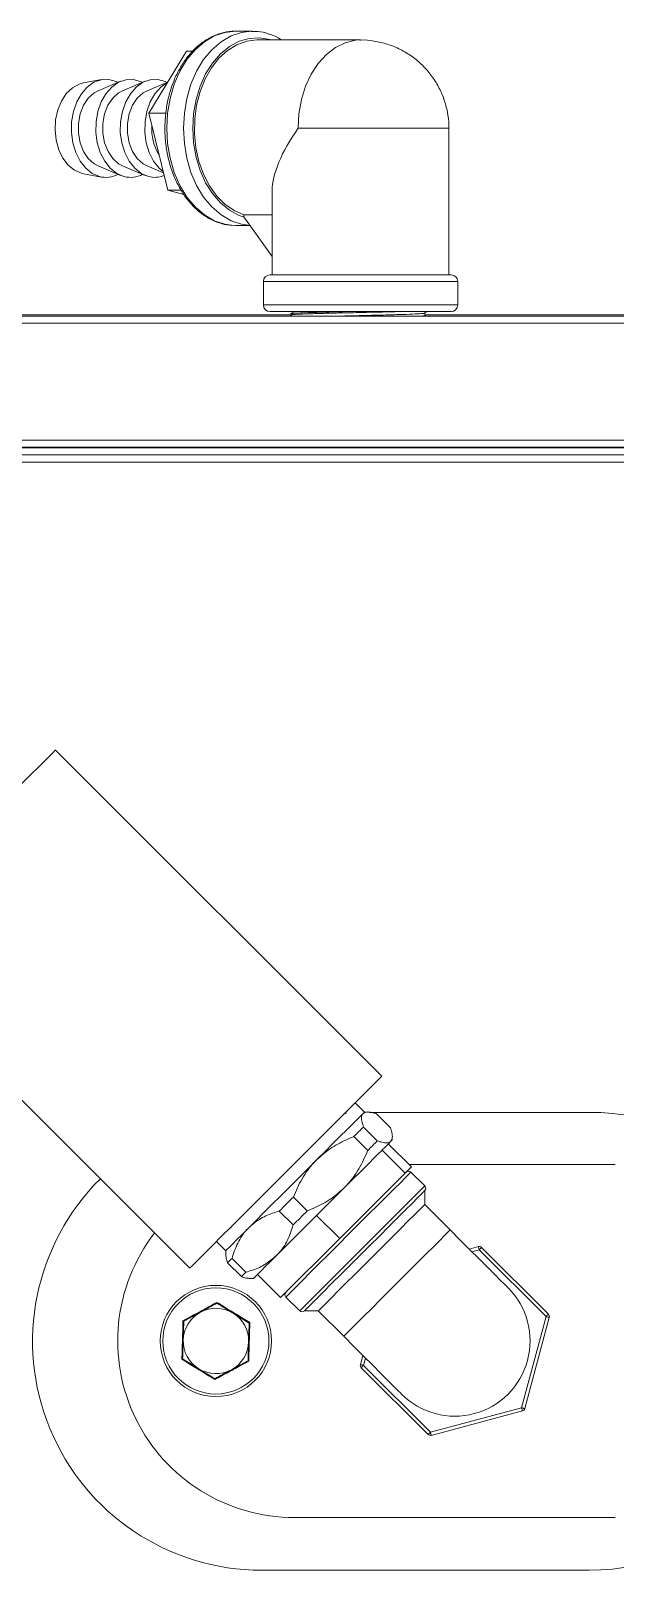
# Model space of a CAD drawing. Header units: millimetres. Extents: x 1650 to 6065, y 324 to 3836.
# Drawn here: x 3308.49 to 3317.42, y 2748.14 to 2771.67 of the extents above; entities that cross this region are included whole.
import ezdxf

# ---------------------------------------------------------------- set-up
doc = ezdxf.new("R2010")
doc.units = ezdxf.units.MM

# ---------------------------------------------------------------- blocks, each defined once
blk = doc.blocks.new('A$C67844AE1')
at = {"color": 1, "linetype": 'Continuous', "lineweight": 0}
for p, q in [((83.64, 131.955), (83.386, 131.955)), ((83.626, 131.955), (83.64, 131.955)), ((85.295, 131.821), (83.711, 131.821)), ((82.058, 130.704), (82.635, 131.651)), ((82.733, 131.651), (82.635, 131.651)), ((81.339, 131.215), (81.061, 131.165)), ((81.629, 131.19), (81.285, 131.046)), ((82.004, 131.19), (81.66, 131.046)), ((82.345, 131.176), (82.034, 131.046)), ((82.349, 129.524), (82.058, 130.704)), ((82.321, 130.704), (82.058, 130.704)), ((86.645, 130.471), (84.34, 130.471)), ((86.645, 128.231), (86.645, 130.471)), ((81.061, 129.776), (81.339, 129.726)), ((81.285, 129.895), (81.629, 129.751)), ((81.66, 129.895), (82.004, 129.751)), ((82.034, 129.895), (82.283, 129.791)), ((82.556, 129.524), (82.349, 129.524)), ((82.595, 129.458), (82.349, 129.524)), ((83.945, 129.516), (83.945, 128.231)), ((83.325, 128.988), (83.386, 128.986)), ((83.386, 128.986), (83.608, 128.986)), ((83.513, 129.15), (83.945, 129.15)), ((83.513, 129.12), (83.513, 129.15)), ((83.945, 128.51), (83.513, 129.12)), ((83.81, 128.131), (83.81, 127.77)), ((84.245, 128.131), (83.81, 128.131)), ((83.91, 128.231), (84.315, 128.231)), ((86.78, 128.131), (84.245, 128.131)), ((84.315, 128.231), (86.68, 128.231)), ((86.78, 127.77), (86.78, 128.131)), ((74.728, 127.617), (84.239, 127.617)), ((90.972, 127.601), (74.744, 127.601)), ((83.81, 127.77), (86.78, 127.77)), ((86.68, 127.671), (83.91, 127.671)), ((84.23, 127.636), (84.23, 127.617)), ((84.23, 127.616), (84.257, 127.601)), ((86.279, 127.608), (86.279, 127.645)), ((86.279, 127.617), (95.047, 127.617)), ((86.291, 127.601), (86.279, 127.608)), ((90.972, 127.491), (74.854, 127.491)), ((90.972, 125.706), (74.8, 125.706)), ((97.19, 125.596), (74.91, 125.596)), ((74.92, 125.586), (97.19, 125.586)), ((75.028, 125.478), (98.678, 125.478)), ((98.675, 125.368), (75.138, 125.368)), ((85.621, 115.981), (80.636, 120.966)), ((77.701, 118.032), (82.687, 113.047)), ((85.356, 115.433), (85.214, 115.574)), ((85.079, 115.415), (85.047, 115.407)), ((85.403, 115.433), (85.356, 115.433)), ((88.785, 115.428), (85.429, 115.428)), ((85.54, 115.405), (85.752, 115.193)), ((85.55, 114.991), (85.338, 115.203)), ((85.192, 115.057), (85.404, 114.845)), ((85.542, 114.771), (85.623, 114.852)), ((85.623, 114.852), (85.631, 114.859)), ((85.623, 114.852), (85.976, 114.498)), ((85.718, 114.947), (86.072, 114.593)), ((85.78, 115.009), (85.78, 115.056)), ((89.185, 114.633), (86.032, 114.633)), ((84.978, 113.499), (85.976, 114.498)), ((85.976, 114.498), (86.072, 114.593)), ((86.275, 114.302), (86.063, 114.514)), ((86.275, 114.019), (86.275, 114.231)), ((84.054, 113.919), (84.266, 113.706)), ((84.48, 113.92), (84.268, 114.133)), ((84.624, 113.853), (84.705, 113.933)), ((86.664, 113.63), (86.275, 114.019)), ((84.551, 113.78), (84.624, 113.853)), ((84.624, 113.853), (84.978, 113.499)), ((83.093, 113.453), (83.235, 113.312)), ((83.298, 113.658), (83.318, 113.664)), ((84.074, 112.596), (84.978, 113.499)), ((83.235, 113.312), (83.235, 113.265)), ((83.543, 112.984), (83.331, 113.196)), ((86.956, 113.338), (87.095, 113.375)), ((87.108, 113.327), (86.997, 113.297)), ((88.129, 112.306), (87.108, 113.327)), ((87.144, 113.362), (88.164, 112.342)), ((83.263, 113.128), (83.475, 112.916)), ((83.721, 112.949), (83.794, 113.022)), ((83.612, 112.887), (83.659, 112.887)), ((83.721, 112.949), (84.074, 112.596)), ((84.154, 112.605), (84.366, 112.392)), ((83.593, 112.207), (83.347, 112.358)), ((84.437, 112.392), (84.649, 112.392)), ((84.649, 112.392), (85.038, 112.004)), ((87.755, 110.912), (88.129, 112.306)), ((88.177, 112.293), (87.804, 110.899)), ((82.593, 112.236), (82.585, 111.947)), ((83.576, 111.63), (83.585, 111.918)), ((82.577, 111.659), (82.822, 111.507)), ((85.292, 111.572), (85.33, 111.712)), ((85.37, 111.671), (85.341, 111.559)), ((85.341, 111.559), (86.361, 110.539)), ((86.326, 110.503), (85.305, 111.524)), ((86.361, 110.539), (87.755, 110.912)), ((87.768, 110.864), (86.374, 110.49)), ((84.285, 109.233), (89.185, 109.233)), ((83.785, 108.428), (88.785, 108.428))]:
    blk.add_line(p, q, dxfattribs=at)
at = {"color": 1, "linetype": 'Continuous', "lineweight": 0, "flags": 128}
for points in [[(83.386, 131.955), (83.221, 131.937), (83.061, 131.883), (82.909, 131.794), (82.768, 131.672), (82.643, 131.521), (82.536, 131.343), (82.45, 131.145), (82.387, 130.929), (82.348, 130.703), (82.335, 130.471), (82.348, 130.238), (82.387, 130.012), (82.45, 129.796), (82.536, 129.598), (82.643, 129.42), (82.768, 129.269), (82.909, 129.147), (83.061, 129.058), (83.221, 129.004), (83.325, 128.988)], [(82.59, 130.471), (82.603, 130.703), (82.641, 130.929), (82.704, 131.145), (82.791, 131.343), (82.898, 131.521), (83.023, 131.672), (83.163, 131.794), (83.316, 131.883), (83.476, 131.937), (83.626, 131.955)], [(83.93, 131.821), (83.907, 131.828), (83.75, 131.854), (83.593, 131.845), (83.438, 131.801), (83.291, 131.722), (83.154, 131.61), (83.032, 131.469), (82.928, 131.303), (82.844, 131.114), (82.782, 130.909), (82.744, 130.693), (82.731, 130.471)], [(83.711, 131.821), (83.556, 131.803), (83.405, 131.749), (83.263, 131.662), (83.132, 131.544), (83.016, 131.397), (82.919, 131.225), (82.843, 131.034), (82.79, 130.827), (82.761, 130.611), (82.758, 130.392), (82.78, 130.174), (82.826, 129.964), (82.896, 129.768), (82.987, 129.59), (83.098, 129.436), (83.224, 129.309), (83.364, 129.213), (83.513, 129.15)], [(84.34, 130.471), (84.353, 130.693), (84.392, 130.909), (84.455, 131.113), (84.541, 131.3), (84.648, 131.464), (84.773, 131.601), (84.911, 131.707), (85.06, 131.779), (85.216, 131.816), (85.295, 131.821)], [(81.061, 129.776), (81.03, 129.783), (80.924, 129.829), (80.828, 129.908), (80.747, 130.015), (80.685, 130.144), (80.645, 130.29), (80.628, 130.445), (80.637, 130.601), (80.669, 130.751), (80.725, 130.887), (80.8, 131.002), (80.892, 131.09), (80.995, 131.147), (81.061, 131.165)], [(81.306, 129.734), (81.197, 129.781), (81.097, 129.861), (81.011, 129.969), (80.944, 130.1), (80.899, 130.249), (80.877, 130.409), (80.88, 130.571), (80.908, 130.728), (80.958, 130.874), (81.03, 131), (81.119, 131.102), (81.222, 131.174), (81.333, 131.214), (81.448, 131.218), (81.561, 131.188), (81.591, 131.173)], [(81.681, 129.734), (81.571, 129.781), (81.471, 129.861), (81.386, 129.969), (81.318, 130.1), (81.273, 130.249), (81.251, 130.409), (81.254, 130.571), (81.282, 130.728), (81.333, 130.874), (81.404, 131), (81.494, 131.102), (81.596, 131.174), (81.707, 131.214), (81.822, 131.218), (81.935, 131.188), (81.965, 131.173)], [(82.055, 129.734), (81.945, 129.781), (81.845, 129.861), (81.76, 129.969), (81.693, 130.1), (81.647, 130.249), (81.625, 130.409), (81.628, 130.571), (81.656, 130.728), (81.707, 130.874), (81.778, 131), (81.868, 131.102), (81.97, 131.174), (82.082, 131.214), (82.196, 131.218), (82.309, 131.188), (82.339, 131.173)], [(82.278, 129.809), (82.219, 129.861), (82.134, 129.969), (82.067, 130.1), (82.021, 130.249), (82, 130.409), (82.003, 130.571), (82.03, 130.728), (82.081, 130.874), (82.153, 131), (82.242, 131.102), (82.344, 131.174)], [(81.285, 129.895), (81.225, 129.928), (81.135, 130.008), (81.062, 130.118), (81.011, 130.249), (80.985, 130.395), (80.985, 130.546), (81.011, 130.691), (81.062, 130.823), (81.135, 130.933), (81.225, 131.013), (81.285, 131.046)], [(81.66, 129.895), (81.599, 129.928), (81.509, 130.008), (81.437, 130.118), (81.385, 130.249), (81.359, 130.395), (81.359, 130.546), (81.385, 130.691), (81.436, 130.823), (81.509, 130.933), (81.599, 131.013), (81.66, 131.046)], [(82.034, 129.895), (81.973, 129.928), (81.884, 130.008), (81.811, 130.118), (81.76, 130.249), (81.733, 130.395), (81.733, 130.546), (81.759, 130.691), (81.811, 130.823), (81.883, 130.933), (81.973, 131.013), (82.034, 131.046)], [(83.608, 128.986), (83.476, 129.004), (83.316, 129.058), (83.163, 129.147), (83.023, 129.269), (82.898, 129.42), (82.791, 129.598), (82.704, 129.796), (82.641, 130.012), (82.603, 130.238), (82.59, 130.471)], [(82.731, 130.471), (82.744, 130.248), (82.782, 130.032), (82.844, 129.827), (82.928, 129.638), (83.032, 129.472), (83.154, 129.331), (83.291, 129.219), (83.438, 129.14), (83.518, 129.112)], [(80.636, 120.966), (80.631, 120.962), (80.604, 120.934), (80.552, 120.882), (80.476, 120.807), (80.378, 120.709), (80.26, 120.59), (80.122, 120.453), (79.969, 120.299), (79.801, 120.131), (79.623, 119.953), (79.437, 119.767), (79.246, 119.577), (79.055, 119.385), (78.865, 119.195)], [(85.621, 115.981), (85.617, 115.977), (85.589, 115.949), (85.537, 115.897), (85.462, 115.822), (85.364, 115.724), (85.245, 115.605), (85.107, 115.467), (84.954, 115.314), (84.786, 115.146), (84.608, 114.968), (84.422, 114.782), (84.232, 114.592), (84.04, 114.4), (83.85, 114.21)], [(85.333, 115.41), (85.295, 115.372), (85.241, 115.318), (85.17, 115.247), (85.084, 115.161), (84.985, 115.062), (84.873, 114.951), (84.752, 114.83), (84.624, 114.701)], [(85.356, 115.433), (85.353, 115.43), (85.333, 115.41)], [(85.192, 115.057), (85.212, 115.077), (85.231, 115.096), (85.25, 115.115), (85.269, 115.134), (85.287, 115.152), (85.304, 115.17), (85.322, 115.187), (85.338, 115.203)], [(85.404, 114.845), (85.424, 114.865), (85.443, 114.884), (85.462, 114.903), (85.481, 114.922), (85.499, 114.94), (85.517, 114.957), (85.534, 114.974), (85.55, 114.991)], [(85.631, 114.859), (85.665, 114.893), (85.72, 114.948), (85.757, 114.986)], [(85.757, 114.986), (85.777, 115.006), (85.78, 115.009)], [(84.624, 114.701), (84.489, 114.566), (84.351, 114.429), (84.213, 114.29), (84.075, 114.153), (83.942, 114.019), (83.814, 113.891), (83.695, 113.772), (83.586, 113.663)], [(85.048, 114.277), (85.177, 114.405), (85.298, 114.526), (85.409, 114.637), (85.508, 114.737), (85.542, 114.771)], [(86.063, 114.514), (86.06, 114.511), (86.034, 114.485), (85.983, 114.433), (85.908, 114.358), (85.811, 114.262), (85.695, 114.146), (85.563, 114.014), (85.418, 113.869), (85.265, 113.716), (85.108, 113.559)], [(83.85, 114.21), (83.665, 114.025), (83.489, 113.849), (83.324, 113.684), (83.173, 113.533), (83.039, 113.399), (82.924, 113.284), (82.83, 113.19), (82.759, 113.119), (82.711, 113.071), (82.689, 113.049), (82.687, 113.047)], [(84.366, 112.392), (84.379, 112.405), (84.418, 112.444), (84.481, 112.508), (84.567, 112.594), (84.674, 112.701), (84.798, 112.825), (84.937, 112.964), (85.086, 113.113), (85.242, 113.268), (85.399, 113.426), (85.555, 113.581), (85.704, 113.731), (85.843, 113.869), (85.967, 113.994), (86.074, 114.1), (86.16, 114.187), (86.223, 114.25), (86.262, 114.289), (86.275, 114.302), (86.275, 114.302)], [(84.437, 112.392), (84.449, 112.405), (84.486, 112.442), (84.547, 112.503), (84.63, 112.586), (84.733, 112.689), (84.853, 112.809), (84.987, 112.942), (85.13, 113.086), (85.28, 113.236), (85.432, 113.388), (85.582, 113.537), (85.725, 113.681), (85.859, 113.814), (85.978, 113.934), (86.081, 114.037), (86.164, 114.12), (86.225, 114.181), (86.263, 114.218), (86.275, 114.231), (86.275, 114.231)], [(84.705, 113.933), (84.776, 114.004), (84.913, 114.142), (85.048, 114.277)], [(84.054, 113.919), (84.08, 113.945), (84.106, 113.971), (84.133, 113.998), (84.159, 114.024), (84.186, 114.051), (84.213, 114.078), (84.24, 114.105), (84.268, 114.133)], [(84.266, 113.706), (84.292, 113.733), (84.318, 113.759), (84.345, 113.786), (84.372, 113.812), (84.398, 113.839), (84.425, 113.866), (84.453, 113.893), (84.48, 113.92)], [(86.275, 114.019), (86.272, 114.016), (86.246, 113.99), (86.195, 113.938), (86.12, 113.863), (86.024, 113.768), (85.91, 113.654), (85.782, 113.525), (85.643, 113.387), (85.498, 113.242), (85.353, 113.096), (85.211, 112.954), (85.077, 112.82), (84.955, 112.699), (84.85, 112.593), (84.764, 112.508), (84.701, 112.444), (84.662, 112.406), (84.649, 112.392)], [(84.01, 113.239), (84.119, 113.348), (84.239, 113.467), (84.366, 113.595), (84.5, 113.728), (84.551, 113.78)], [(83.586, 113.663), (83.489, 113.566), (83.406, 113.483), (83.338, 113.415), (83.287, 113.364), (83.252, 113.33), (83.236, 113.313), (83.235, 113.312)], [(85.108, 113.559), (84.951, 113.402), (84.798, 113.249), (84.654, 113.105), (84.522, 112.973), (84.406, 112.857), (84.309, 112.76), (84.234, 112.685), (84.183, 112.634), (84.157, 112.608), (84.154, 112.605)], [(86.664, 113.63), (86.661, 113.627), (86.635, 113.601), (86.583, 113.549), (86.509, 113.475), (86.413, 113.379), (86.299, 113.265), (86.17, 113.136), (86.032, 112.998), (85.887, 112.853), (85.742, 112.708), (85.6, 112.565), (85.465, 112.431), (85.344, 112.31), (85.238, 112.204), (85.153, 112.119), (85.09, 112.055), (85.051, 112.017), (85.038, 112.004)], [(87.548, 112.746), (87.534, 112.759), (87.495, 112.799), (87.429, 112.864), (87.341, 112.953), (87.232, 113.062), (87.106, 113.188), (86.966, 113.328), (86.817, 113.476), (86.664, 113.63)], [(83.263, 113.128), (83.269, 113.134), (83.276, 113.141), (83.284, 113.149), (83.292, 113.157), (83.301, 113.166), (83.31, 113.175), (83.32, 113.185), (83.331, 113.196)], [(83.794, 113.022), (83.83, 113.059), (83.913, 113.142), (84.01, 113.239)], [(87.095, 113.375), (87.096, 113.374), (87.096, 113.372), (87.098, 113.367), (87.099, 113.361), (87.101, 113.354), (87.103, 113.346), (87.106, 113.336), (87.108, 113.327)], [(87.144, 113.362), (87.143, 113.362), (87.141, 113.36), (87.138, 113.356), (87.133, 113.352), (87.128, 113.347), (87.122, 113.341), (87.115, 113.334), (87.108, 113.327)], [(83.475, 112.916), (83.481, 112.922), (83.488, 112.929), (83.496, 112.937), (83.504, 112.945), (83.513, 112.954), (83.522, 112.963), (83.532, 112.973), (83.543, 112.984)], [(83.659, 112.887), (83.66, 112.889), (83.677, 112.905), (83.711, 112.94), (83.721, 112.949)], [(88.164, 112.342), (88.164, 112.341), (88.162, 112.339), (88.158, 112.336), (88.154, 112.331), (88.149, 112.326), (88.142, 112.32), (88.136, 112.313), (88.129, 112.306)], [(88.177, 112.293), (88.176, 112.294), (88.174, 112.294), (88.169, 112.296), (88.163, 112.297), (88.156, 112.299), (88.147, 112.301), (88.138, 112.304), (88.129, 112.306)], [(85.038, 112.004), (85.191, 111.85), (85.34, 111.701), (85.48, 111.562), (85.606, 111.435), (85.715, 111.326), (85.803, 111.238), (85.868, 111.173), (85.908, 111.133), (85.922, 111.12)], [(85.341, 111.559), (85.331, 111.562), (85.322, 111.564), (85.314, 111.566), (85.306, 111.568), (85.3, 111.57), (85.296, 111.571), (85.293, 111.572), (85.292, 111.572)], [(85.341, 111.559), (85.334, 111.552), (85.327, 111.546), (85.321, 111.54), (85.316, 111.534), (85.311, 111.53), (85.308, 111.527), (85.306, 111.525), (85.305, 111.524)], [(87.755, 110.912), (87.765, 110.91), (87.774, 110.907), (87.782, 110.905), (87.789, 110.903), (87.795, 110.901), (87.8, 110.9), (87.803, 110.9), (87.804, 110.899)], [(87.755, 110.912), (87.758, 110.903), (87.76, 110.894), (87.763, 110.885), (87.764, 110.878), (87.766, 110.872), (87.767, 110.868), (87.768, 110.865), (87.768, 110.864)], [(86.361, 110.539), (86.354, 110.532), (86.348, 110.525), (86.341, 110.519), (86.336, 110.514), (86.332, 110.509), (86.328, 110.506), (86.326, 110.504), (86.326, 110.503)], [(86.361, 110.539), (86.364, 110.529), (86.366, 110.52), (86.368, 110.512), (86.37, 110.505), (86.372, 110.498), (86.373, 110.494), (86.374, 110.491), (86.374, 110.49)]]:
    blk.add_lwpolyline(points, dxfattribs=at)
at = {"color": 1, "linetype": 'Continuous', "lineweight": 0}
for radius in [0.85, 0.811]:
    blk.add_circle((83.085, 111.933), radius, dxfattribs=at)
for centre, radius, start, end in [((82.861, 130.462), 0.757, 176.1474, 211.542), ((81.406, 130.109), 0.388, 255.1783, 298.3937), ((81.78, 130.109), 0.388, 255.178, 298.394), ((82.154, 130.105), 0.384, 255.0111, 291.3245), ((83.91, 128.131), 0.1, 90, 180), ((86.68, 128.131), 0.1, 0, 90), ((83.91, 127.77), 0.1, 180, 270), ((86.68, 127.77), 0.1, 270, 0), ((88.785, 111.928), 3.5, 270, 90), ((83.785, 111.928), 3.5, 134.7686, 270), ((86.028, 114.478), 0.05, 45, 135), ((86.24, 114.266), 0.05, 315, 45), ((84.285, 111.933), 2.7, 142.2896, 270), ((87.108, 113.327), 0.05, 45, 105), ((86.735, 111.933), 1.15, 225, 45), ((84.189, 112.64), 0.05, 135, 225), ((83.085, 111.933), 0.5, 118.3401, 178.3401), ((83.085, 111.933), 0.5, 58.3401, 118.3401), ((83.085, 111.933), 0.5, 358.3401, 58.3401), ((84.401, 112.428), 0.05, 225, 315), ((88.129, 112.306), 0.05, 345, 45), ((83.085, 111.933), 0.5, 178.3401, 238.3401), ((83.085, 111.933), 0.5, 298.3401, 358.3401), ((85.341, 111.559), 0.05, 165, 225), ((83.085, 111.933), 0.5, 238.3401, 298.3401), ((87.755, 110.912), 0.05, 285, 345), ((86.361, 110.539), 0.05, 225, 285)]:
    blk.add_arc(centre, radius, start, end, dxfattribs=at)
blk.add_ellipse((85.295, 130.471), major_axis=(1.247, 1.247), ratio=0.414214, start_param=1.963495, end_param=2.748894, dxfattribs=at)
for points, knots in [([(83.415, 131.954), (83.412, 131.954), (83.356, 131.962), (83.247, 131.946), (83.092, 131.906), (82.944, 131.832), (82.805, 131.73), (82.678, 131.602), (82.567, 131.448), (82.472, 131.274), (82.397, 131.083), (82.343, 130.878), (82.312, 130.665), (82.302, 130.447), (82.316, 130.23), (82.353, 130.018), (82.412, 129.815), (82.492, 129.626), (82.591, 129.455), (82.708, 129.306), (82.84, 129.181), (82.985, 129.084), (83.139, 129.021), (83.252, 128.99), (83.313, 128.99), (83.321, 128.99)], [0, 0, 0, 0, 0.002696, 0.0487616, 0.0947318, 0.1408383, 0.187294, 0.2341493, 0.2813353, 0.3287287, 0.3762251, 0.4237484, 0.4712704, 0.5187948, 0.5663332, 0.6138994, 0.6615095, 0.7091759, 0.7568968, 0.8046275, 0.8522793, 0.8997091, 0.9467622, 0.9933446, 1, 1, 1, 1]), ([(84.085, 131.821), (84.07, 131.831), (84.007, 131.875), (83.887, 131.92), (83.747, 131.955), (83.659, 131.953), (83.625, 131.952)], [0, 0, 0, 0, 0.110387, 0.449613, 0.785443, 1, 1, 1, 1]), ([(86.642, 130.47), (86.643, 130.486), (86.647, 130.57), (86.625, 130.721), (86.574, 130.919), (86.491, 131.107), (86.38, 131.282), (86.244, 131.438), (86.084, 131.572), (85.904, 131.681), (85.708, 131.762), (85.507, 131.807), (85.367, 131.825), (85.298, 131.82), (85.295, 131.82)], [0, 0, 0, 0, 0.022983, 0.118422, 0.214632, 0.311397, 0.408606, 0.506226, 0.604294, 0.702929, 0.802393, 0.903237, 0.995151, 1, 1, 1, 1]), ([(84.235, 127.636), (84.233, 127.636), (84.221, 127.639), (84.274, 127.643), (84.396, 127.65), (84.592, 127.656), (84.838, 127.663), (85.036, 127.668), (85.145, 127.67), (85.157, 127.671)], [0, 0, 0, 0, 0.02852, 0.217792, 0.409097, 0.596121, 0.786009, 0.977077, 1, 1, 1, 1]), ([(84.289, 127.671), (84.283, 127.667), (84.263, 127.656), (84.244, 127.645), (84.23, 127.637)], [0, 0, 0, 0, 0.305067, 1, 1, 1, 1]), ([(85.941, 127.671), (85.934, 127.67), (85.85, 127.668), (85.63, 127.662), (85.309, 127.655), (85.009, 127.649), (84.748, 127.642), (84.531, 127.636), (84.35, 127.629), (84.241, 127.623), (84.241, 127.619), (84.24, 127.617)], [0, 0, 0, 0, 0.012417, 0.151469, 0.288948, 0.426051, 0.528117, 0.648012, 0.767969, 0.907207, 1, 1, 1, 1]), ([(86.258, 127.641), (86.233, 127.639), (86.182, 127.634), (86, 127.627), (85.755, 127.619), (85.466, 127.612), (85.208, 127.606), (85.065, 127.602), (85.016, 127.601)], [0, 0, 0, 0, 0.172892, 0.355921, 0.538966, 0.724433, 0.905811, 1, 1, 1, 1]), ([(86.267, 127.608), (86.271, 127.607), (86.278, 127.604), (86.242, 127.602), (86.226, 127.601)], [0, 0, 0, 0, 0.584731, 1, 1, 1, 1]), ([(86.26, 127.641), (86.274, 127.649), (86.291, 127.659), (86.307, 127.668), (86.311, 127.671)], [0, 0, 0, 0, 0.792651, 1, 1, 1, 1]), ([(85.338, 115.203), (85.331, 115.228), (85.314, 115.283), (85.306, 115.353), (85.317, 115.393), (85.33, 115.407), (85.333, 115.41)], [0, 0, 0, 0, 0.263852, 0.592425, 0.927135, 1, 1, 1, 1]), ([(85.333, 115.41), (85.348, 115.419), (85.38, 115.439), (85.456, 115.43), (85.515, 115.412), (85.54, 115.405)], [0, 0, 0, 0, 0.362408, 0.734363, 1, 1, 1, 1]), ([(85.752, 115.193), (85.759, 115.168), (85.777, 115.11), (85.786, 115.034), (85.767, 115.002), (85.757, 114.986)], [0, 0, 0, 0, 0.265639, 0.628538, 1, 1, 1, 1]), ([(84.624, 114.701), (84.69, 114.76), (84.825, 114.88), (85.025, 114.988), (85.151, 115.04), (85.192, 115.057)], [0, 0, 0, 0, 0.395349, 0.80286, 1, 1, 1, 1]), ([(85.404, 114.845), (85.363, 114.75), (85.279, 114.558), (85.144, 114.375), (85.059, 114.288), (85.048, 114.277)], [0, 0, 0, 0, 0.456755, 0.927401, 1, 1, 1, 1]), ([(85.757, 114.986), (85.754, 114.983), (85.74, 114.97), (85.7, 114.959), (85.631, 114.966), (85.575, 114.983), (85.55, 114.991)], [0, 0, 0, 0, 0.072866, 0.401079, 0.736148, 1, 1, 1, 1]), ([(84.268, 114.133), (84.309, 114.227), (84.392, 114.419), (84.527, 114.602), (84.612, 114.689), (84.624, 114.701)], [0, 0, 0, 0, 0.4567608, 0.9274003, 1, 1, 1, 1]), ([(85.048, 114.277), (84.981, 114.217), (84.847, 114.098), (84.647, 113.989), (84.521, 113.937), (84.48, 113.92)], [0, 0, 0, 0, 0.395342, 0.802858, 1, 1, 1, 1]), ([(83.586, 113.663), (83.639, 113.709), (83.746, 113.801), (83.912, 113.875), (84.019, 113.908), (84.054, 113.919)], [0, 0, 0, 0, 0.395348, 0.802861, 1, 1, 1, 1]), ([(84.266, 113.706), (84.239, 113.627), (84.186, 113.464), (84.085, 113.316), (84.019, 113.248), (84.01, 113.239)], [0, 0, 0, 0, 0.456747, 0.927407, 1, 1, 1, 1]), ([(83.331, 113.196), (83.357, 113.276), (83.411, 113.438), (83.511, 113.586), (83.577, 113.654), (83.586, 113.663)], [0, 0, 0, 0, 0.456765, 0.927398, 1, 1, 1, 1]), ([(83.236, 113.264), (83.237, 113.244), (83.239, 113.205), (83.255, 113.153), (83.263, 113.128)], [0, 0, 0, 0, 0.52199, 1, 1, 1, 1]), ([(84.01, 113.239), (83.958, 113.194), (83.85, 113.101), (83.684, 113.027), (83.578, 112.994), (83.543, 112.984)], [0, 0, 0, 0, 0.3953538, 0.802863, 1, 1, 1, 1]), ([(83.475, 112.916), (83.5, 112.908), (83.552, 112.891), (83.591, 112.89), (83.611, 112.889)], [0, 0, 0, 0, 0.477956, 1, 1, 1, 1]), ([(82.582, 112.243), (82.669, 112.289), (82.773, 112.345), (82.947, 112.439), (83.033, 112.485), (83.102, 112.523)], [0, 0, 0, 0, 0.500459, 0.599339, 1, 1, 1, 1]), ([(83.101, 112.51), (83.04, 112.477), (82.956, 112.432), (82.87, 112.385), (82.847, 112.373)], [0, 0, 0, 0, 0.731367, 1, 1, 1, 1]), ([(83.347, 112.358), (83.341, 112.362), (83.258, 112.413), (83.177, 112.463), (83.101, 112.51)], [0, 0, 0, 0, 0.07019, 1, 1, 1, 1]), ([(83.102, 112.523), (83.185, 112.471), (83.285, 112.409), (83.454, 112.305), (83.537, 112.254), (83.604, 112.213)], [0, 0, 0, 0, 0.499819, 0.598843, 1, 1, 1, 1]), ([(82.847, 112.373), (82.783, 112.338), (82.697, 112.292), (82.615, 112.247), (82.593, 112.236)], [0, 0, 0, 0, 0.742451, 1, 1, 1, 1]), ([(82.565, 111.653), (82.568, 111.751), (82.572, 111.868), (82.578, 112.066), (82.58, 112.164), (82.582, 112.243)], [0, 0, 0, 0, 0.499813, 0.59885, 1, 1, 1, 1]), ([(83.585, 111.918), (83.585, 111.925), (83.588, 112.023), (83.59, 112.118), (83.593, 112.207)], [0, 0, 0, 0, 0.070176, 1, 1, 1, 1]), ([(83.604, 112.213), (83.601, 112.115), (83.597, 111.997), (83.592, 111.799), (83.589, 111.702), (83.587, 111.623)], [0, 0, 0, 0, 0.499823, 0.598842, 1, 1, 1, 1]), ([(82.585, 111.947), (82.585, 111.94), (82.582, 111.843), (82.579, 111.748), (82.577, 111.659)], [0, 0, 0, 0, 0.0702139, 1, 1, 1, 1]), ([(83.068, 111.343), (82.984, 111.395), (82.884, 111.457), (82.716, 111.56), (82.632, 111.612), (82.565, 111.653)], [0, 0, 0, 0, 0.499818, 0.598844, 1, 1, 1, 1]), ([(83.587, 111.623), (83.501, 111.577), (83.397, 111.521), (83.223, 111.427), (83.137, 111.38), (83.068, 111.343)], [0, 0, 0, 0, 0.499172, 0.598349, 1, 1, 1, 1]), ([(83.322, 111.493), (83.345, 111.505), (83.431, 111.552), (83.515, 111.597), (83.576, 111.63)], [0, 0, 0, 0, 0.268633, 1, 1, 1, 1]), ([(82.822, 111.507), (82.828, 111.504), (82.911, 111.452), (82.992, 111.402), (83.068, 111.356)], [0, 0, 0, 0, 0.07021, 1, 1, 1, 1]), ([(83.068, 111.356), (83.089, 111.367), (83.172, 111.412), (83.258, 111.458), (83.322, 111.493)], [0, 0, 0, 0, 0.257547, 1, 1, 1, 1])]:
    blk.add_open_spline(points, degree=3, knots=knots, dxfattribs=at)

msp = doc.modelspace()

# ---------------------------------------------------------------- block references
msp.add_blockref('A$C67844AE1', (3228.236, 2639.713))

doc.saveas('drawing.dxf')
